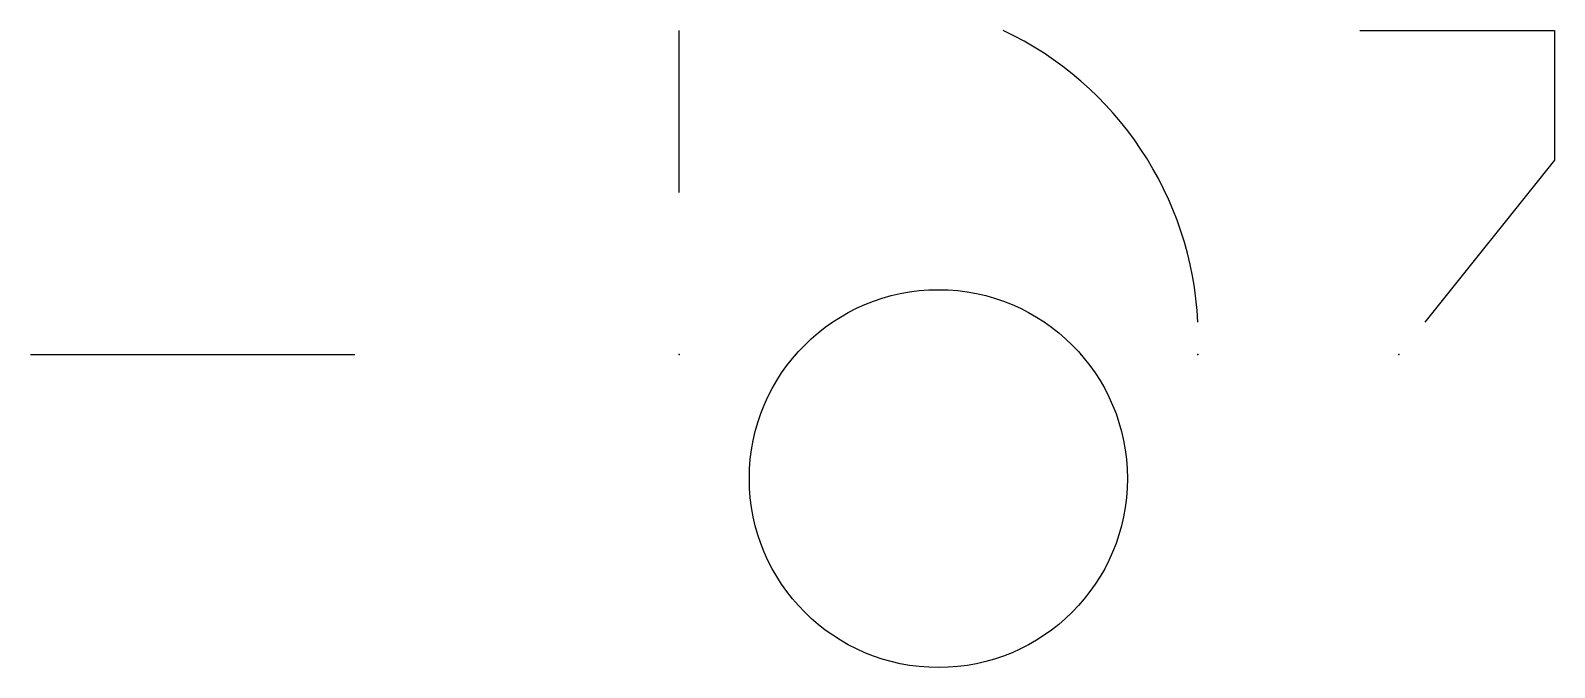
# Model space of a CAD drawing. Header units: millimetres. Extents: x 10 to 57, y 0.3 to 20.
import ezdxf

# ---------------------------------------------------------------- set-up
doc = ezdxf.new("R2010")
doc.units = ezdxf.units.MM
doc.layers.get('0').update_dxf_attribs({"lineweight": 25, "true_color": 0xffffff})

msp = doc.modelspace()

# ---------------------------------------------------------------- linework, layer by layer
for p, q in [((30, 15), (30, 20)), ((10, 10), (20, 10))]:
    msp.add_line(p, q)
msp.add_lwpolyline([(51, 20), (57, 20), (57, 16), (53, 11)])
msp.add_circle((38, 6.169), 5.831)
msp.add_arc((35.5, 10.5), 10.512, 2.7263, 64.6538)
for p in [(30, 10), (33.604, 10), (42.396, 10), (46, 10), (52.2, 10)]:
    msp.add_point(p)

doc.saveas('drawing.dxf')
